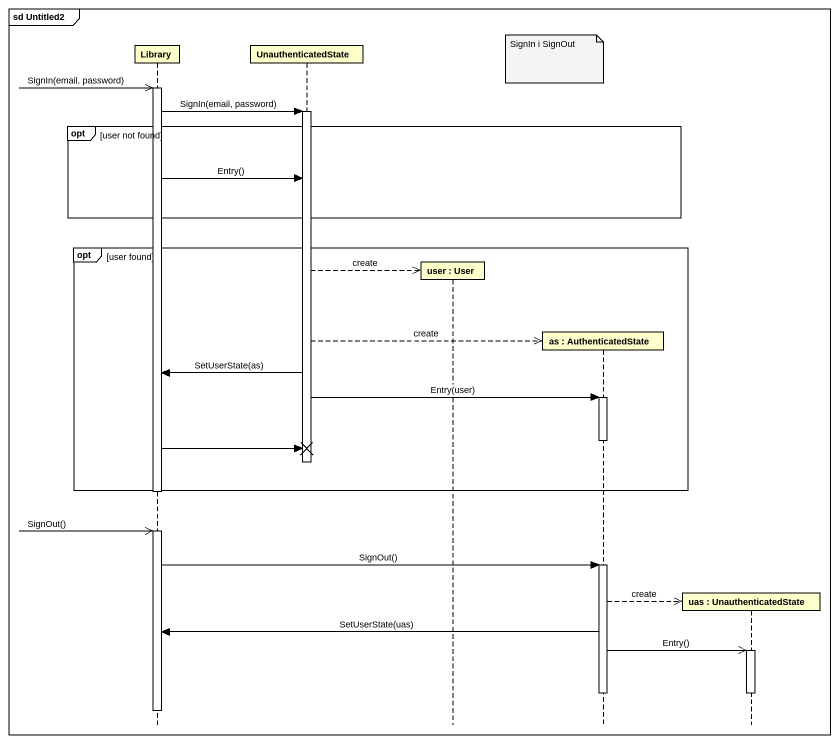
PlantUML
@startuml
mainframe sd Untitled2
hide footbox
participant Library
participant UnauthenticatedState
participant "user : User" as user
participant "as : AuthenticatedState" as as_
participant "uas : UnauthenticatedState" as uas

note over as_ : SignIn i SignOut
Library ->> Library : SignIn(email, password)
activate Library
Library -> UnauthenticatedState : SignIn(email, password)
activate UnauthenticatedState
opt user not found
  Library -> UnauthenticatedState : Entry()
end
opt user found
  UnauthenticatedState -->> user ** : create
  UnauthenticatedState -->> as_ ** : create
  UnauthenticatedState -> Library : SetUserState(as)
  UnauthenticatedState -> as_ : Entry(user)
  activate as_
  deactivate as_
  Library -> UnauthenticatedState !!
  deactivate UnauthenticatedState
end
deactivate Library
Library ->> Library : SignOut()
activate Library
Library -> as_ : SignOut()
activate as_
as_ -->> uas ** : create
as_ -> Library : SetUserState(uas)
as_ ->> uas : Entry()
activate uas
deactivate as_
deactivate uas
deactivate Library
@enduml
